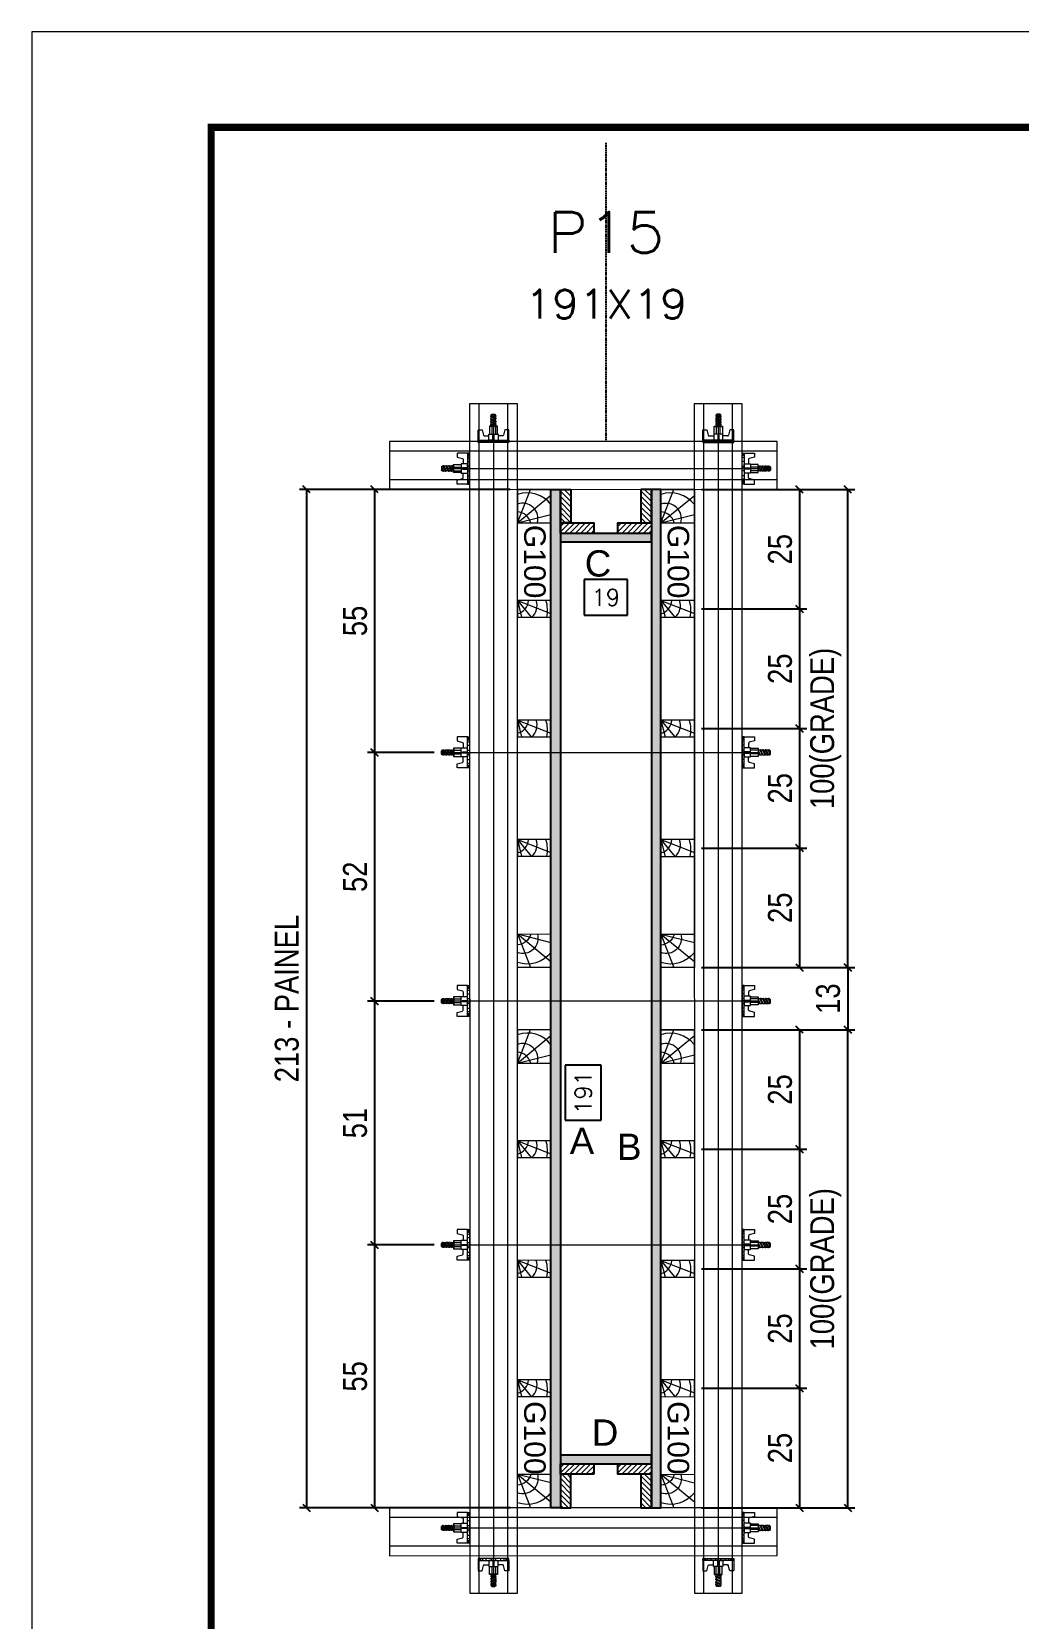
# Model space of a CAD drawing. Header units: millimetres. Extents: x 787 to 8287, y -592 to 17063.
# Drawn here: x 6194 to 6606, y 7835 to 8498 of the extents above; entities that cross this region are included whole.
import ezdxf
from ezdxf.enums import TextEntityAlignment as Align

# ---------------------------------------------------------------- set-up
doc = ezdxf.new("R2010")
doc.units = ezdxf.units.MM
doc.linetypes.add('DASHED', pattern=[0.75, 0.5, -0.25])
doc.linetypes.add('HIDDEN', pattern=[0.375, 0.25, -0.125])
for name, color, linetype in [('CHAPA', 1, 'Continuous'), ('Cota Seção (2x)', 241, 'Continuous'), ('SARRAFO', 251, 'Continuous'), ('Texto de Titulo', 7, 'Continuous'), ('Texto Qtd Sarr', 242, 'Continuous'), ('TEXTO_GERAL', 7, 'Continuous')]:
    doc.layers.add(name, color=color, linetype=linetype)
for name, color, linetype, lineweight in [('Folhas', 255, 'Continuous', 9), ('Hachura', 251, 'Continuous', 9), ('Madeira', 126, 'Continuous', 18), ('Perfil Metálico', 224, 'Continuous', 18), ('SARRAFO DE PRESSAO', 251, 'DASHED', 9), ('Texto Seção', 7, 'Continuous', 15)]:
    doc.layers.add(name, color=color, linetype=linetype, lineweight=lineweight)
doc.styles.add('ARIAL', font='arial.ttf')
doc.styles.add('COTA TECNICA 2X', font='techl___.ttf', dxfattribs={"height": 10})
doc.styles.add('ROMANS', font='romans.shx')
doc.styles.add('SANSSERIF', font='sas_____.pfb')
doc.dimstyles.new('SECAO PILAR', dxfattribs={"dimtxt": 10, "dimasz": 3, "dimexe": 3, "dimexo": 3, "dimgap": 3, "dimtad": 1, "dimdec": 1, "dimlfac": 0.5, "dimzin": 12, "dimdsep": 46, "dimtxsty": 'COTA TECNICA 2X', "dimblk1": 'OBLIQUE', "dimblk2": 'OBLIQUE', "dimsah": 1, "dimcen": 0.9, "dimclrd": 256, "dimclre": 256, "dimclrt": 256, "dimadec": 1, "dimazin": 3, "dimtfac": 1, "dimtdec": 1, "dimtmove": 0, "dimatfit": 3, "dimfxl": 0, "dimtolj": 1, "dimtzin": 12, "dimarcsym": 0})
doc.dimstyles.new('SECÇÃO 2', dxfattribs={"dimtxt": 7, "dimasz": 6, "dimexe": 0.18, "dimexo": 2, "dimgap": -4, "dimtad": 3, "dimdec": 1, "dimlfac": 0.5, "dimzin": 12, "dimdsep": 46, "dimtxsty": 'ROMANS', "dimblk": 'ARCHTICK', "dimcen": 0.09, "dimse1": 1, "dimse2": 1, "dimsd1": 1, "dimsd2": 1, "dimclrd": 180, "dimclre": 5, "dimclrt": 1, "dimadec": 0, "dimazin": 3, "dimtfac": 1, "dimtdec": 1, "dimtofl": 0, "dimtmove": 0, "dimatfit": 3, "dimldrblk": 'ARCHTICK', "dimfxl": 0, "dimtolj": 1, "dimtzin": 0, "dimarcsym": 0})
pattern_1 = [(135, (-16476.3582, 17430.9318), (-1.12253202, -1.12253202), [])]

# ---------------------------------------------------------------- blocks, each defined once
blk = doc.blocks.new('9999999999')
at = {"layer": 'Folhas'}
blk.add_lwpolyline([(98138.98, 34190.21), (99623.98, 34190.21), (99623.98, 35240.21), (98138.98, 35240.21)], close=True, dxfattribs=at)
at = {"layer": 'Folhas', "color": 30, "const_width": 3}
blk.add_lwpolyline([(98213.98, 34230.21), (99583.98, 34230.21), (99583.98, 35200.21), (98213.98, 35200.21)], close=True, dxfattribs=at)
blk = doc.blocks.new('*D20')
at = {"layer": 'Cota Seção (2x)', "color": 180, "lineweight": -2}
for p, q in [((6443.01, 8269.3), (6425.01, 8269.3)), ((6425.01, 8269.3), (6425.01, 8254.3)), ((6443.01, 8254.3), (6443.01, 8269.3)), ((6425.01, 8254.3), (6443.01, 8254.3))]:
    blk.add_line(p, q, dxfattribs=at)
at = {"layer": 'Defpoints', "color": 0}
for p in [(6415.05, 8267.66), (6453.05, 8267.66), (6415.05, 8250.3)]:
    blk.add_point(p, dxfattribs=at)
at = {"layer": 'Cota Seção (2x)', "color": 1, "insert": (6434.01, 8261.8), "char_height": 7, "attachment_point": 5, "style": 'ROMANS'}
blk.add_mtext('\\A1;19', dxfattribs=at)
blk = doc.blocks.new('_ArchTick')
at = {"color": 0, "linetype": 'ByBlock', "const_width": 0.15}
blk.add_lwpolyline([(-0.5, -0.5), (0.5, 0.5)], dxfattribs=at)
blk = doc.blocks.new('*D21')
at = {"layer": 'Cota Seção (2x)', "color": 180, "lineweight": -2}
for p, q in [((6432.08, 8066.18), (6417.08, 8066.18)), ((6417.08, 8066.18), (6417.08, 8043.18)), ((6432.08, 8043.18), (6432.08, 8066.18)), ((6417.08, 8043.18), (6432.08, 8043.18))]:
    blk.add_line(p, q, dxfattribs=at)
at = {"layer": 'Defpoints', "color": 0}
for p in [(6415.05, 8284.98), (6415.05, 7902.98), (6436.08, 7902.98)]:
    blk.add_point(p, dxfattribs=at)
at = {"layer": 'Cota Seção (2x)', "color": 1, "insert": (6424.58, 8054.68), "char_height": 7, "attachment_point": 5, "rotation": 90, "style": 'ROMANS'}
blk.add_mtext('\\A1;191', dxfattribs=at)
blk = doc.blocks.new('_Oblique')
at = {"color": 0, "linetype": 'ByBlock', "lineweight": -2}
blk.add_line((-0.5, -0.5), (0.5, 0.5), dxfattribs=at)
blk = doc.blocks.new('*D22')
at = {"layer": 'Cota Seção (2x)', "lineweight": -2}
for p, q in [((6394.06, 8306.98), (6305.89, 8306.98)), ((6308.89, 8306.98), (6308.89, 7880.98)), ((6394.1, 7880.98), (6305.89, 7880.98))]:
    blk.add_line(p, q, dxfattribs=at)
at = {"layer": 'Defpoints', "color": 0}
for p in [(6397.06, 8306.98), (6308.89, 7880.98), (6397.1, 7880.98)]:
    blk.add_point(p, dxfattribs=at)
at = {"layer": 'Cota Seção (2x)', "lineweight": -2, "xscale": 3, "yscale": 3, "zscale": 3}
for p, rotation in [((6308.89, 8306.98), 90), ((6308.89, 7880.98), 270)]:
    blk.add_blockref('_Oblique', p, dxfattribs=dict(at, rotation=rotation))
at = {"layer": 'Cota Seção (2x)', "insert": (6300.67, 8093.98), "char_height": 10, "attachment_point": 5, "rotation": 90, "style": 'COTA TECNICA 2X'}
blk.add_mtext('\\A1;213 - PAINEL', dxfattribs=at)
blk = doc.blocks.new('*D23')
at = {"layer": 'Cota Seção (2x)', "lineweight": -2}
for p, q in [((6394.05, 8306.98), (6334.31, 8306.98)), ((6337.31, 8306.98), (6337.31, 8196.91)), ((6362.28, 8196.91), (6334.31, 8196.91))]:
    blk.add_line(p, q, dxfattribs=at)
at = {"layer": 'Defpoints', "color": 0}
for p in [(6397.05, 8306.98), (6337.31, 8196.91), (6365.28, 8196.91)]:
    blk.add_point(p, dxfattribs=at)
at = {"layer": 'Cota Seção (2x)', "lineweight": -2, "xscale": 3, "yscale": 3, "zscale": 3}
for p, rotation in [((6337.31, 8306.98), 90), ((6337.31, 8196.91), 270)]:
    blk.add_blockref('_Oblique', p, dxfattribs=dict(at, rotation=rotation))
at = {"layer": 'Cota Seção (2x)', "insert": (6329.2, 8251.95), "char_height": 10, "attachment_point": 5, "rotation": 90, "style": 'COTA TECNICA 2X'}
blk.add_mtext('\\A1;55', dxfattribs=at)
blk = doc.blocks.new('*D24')
at = {"layer": 'Cota Seção (2x)', "lineweight": -2}
for p, q in [((6362.28, 7990.91), (6334.31, 7990.91)), ((6337.31, 7990.91), (6337.31, 7880.98)), ((6394.05, 7880.98), (6334.31, 7880.98))]:
    blk.add_line(p, q, dxfattribs=at)
at = {"layer": 'Defpoints', "color": 0}
for p in [(6365.28, 7990.91), (6337.31, 7880.98), (6397.05, 7880.98)]:
    blk.add_point(p, dxfattribs=at)
at = {"layer": 'Cota Seção (2x)', "lineweight": -2, "xscale": 3, "yscale": 3, "zscale": 3}
for p, rotation in [((6337.31, 7990.91), 90), ((6337.31, 7880.98), 270)]:
    blk.add_blockref('_Oblique', p, dxfattribs=dict(at, rotation=rotation))
at = {"layer": 'Cota Seção (2x)', "insert": (6329.2, 7935.95), "char_height": 10, "attachment_point": 5, "rotation": 90, "style": 'COTA TECNICA 2X'}
blk.add_mtext('\\A1;55', dxfattribs=at)
blk = doc.blocks.new('titulo1')
at = {"layer": 'Defpoints', "color": 252, "linetype": 'HIDDEN', "ltscale": 2}
blk.add_line((0, 0), (0, 125), dxfattribs=at)
at = {"layer": 'Defpoints', "style": 'ROMANS', "oblique": 15}
blk.add_attdef('FOLHA', text='', height=10, dxfattribs=at).set_placement((0, 15.58), align=Align.MIDDLE_CENTER)
at = {"layer": 'Texto Qtd Sarr', "color": 3, "style": 'ROMANS', "oblique": 15}
for tag, height, p in [('TITULO', 17, (0, 71.45)), ('SEÇÃO', 12, (0, 41.55))]:
    blk.add_attdef(tag, text='', height=height, dxfattribs=at).set_placement(p, align=Align.MIDDLE_CENTER)
blk = doc.blocks.new('C')
at = {"layer": 'Hachura', "color": 0}
for p, q in [((0, 3.22), (0, -3.22)), ((0.45, 3.22), (0, 3.22)), ((0.46, 3.16), (0, 3.16)), ((0.46, 3.05), (0, 3.05)), ((0.46, 2.88), (0, 2.88)), ((0, 2.75), (0, -1.16)), ((0.46, 2.65), (0, 2.65)), ((0.46, 2.23), (0, 2.23)), ((0.46, 1.51), (0, 1.51)), ((0.39, 0.49), (0.17, 0.49)), ((0.45, -3.23), (0.45, 3.22)), ((0.45, 3.22), (2.58, 3.22)), ((1.74, 0.97), (0.45, 0.97)), ((1.45, 0.1), (0.45, 0.1)), ((1.35, 1.94), (1.35, 0.96)), ((2.58, 2.39), (1.47, 2.09)), ((1.74, -0.97), (1.74, 0.97)), ((1.74, 0.97), (1.74, 0.84)), ((1.74, 0.97), (1.74, 0.84)), ((1.74, 0.84), (3.35, 0.84)), ((3.35, 0.45), (1.74, 0.45)), ((2.58, 3.22), (2.58, 2.39)), ((3.32, 0.84), (3.32, -0.84)), ((3.35, 0.84), (3.35, -0.84)), ((3.68, 0.45), (3.35, 0.45)), ((3.84, -0.52), (3.35, 0.45)), ((3.35, 0.06), (3.67, -0.57)), ((3.68, 0.45), (4.16, -0.52)), ((3.72, 0.5), (4.25, -0.57)), ((4.37, -0.55), (3.83, 0.53)), ((4.15, 0.45), (3.93, 0.45)), ((4.42, -0.52), (3.93, 0.45)), ((4.15, 0.45), (4.26, 0.45)), ((4.26, 0.45), (4.74, -0.52)), ((4.3, 0.5), (4.83, -0.57)), ((4.95, -0.55), (4.41, 0.53)), ((4.51, 0.45), (4.84, 0.45)), ((5, -0.52), (4.51, 0.45)), ((4.84, 0.45), (5.32, -0.52)), ((4.88, 0.5), (5.41, -0.57)), ((5.53, -0.55), (4.99, 0.53)), ((5.58, -0.52), (5.09, 0.45)), ((5.42, 0.45), (5.09, 0.45)), ((5.58, -0.52), (5.09, 0.45)), ((5.42, 0.45), (5.74, -0.19)), ((5.46, 0.5), (5.74, -0.07)), ((5.74, 0.19), (5.57, 0.53)), ((5.74, 0.32), (5.68, 0.45)), ((5.68, 0.45), (5.74, 0.45)), ((5.74, 0.45), (5.9, 0.29)), ((5.74, 0.45), (5.74, -0.52)), ((5.9, -0.36), (5.9, 0.29)), ((0.45, 0), (0, 0)), ((0.46, -1.52), (0, -1.52)), ((0.46, -2.23), (0, -2.23)), ((0.46, -2.65), (0, -2.65)), ((0.46, -2.88), (0, -2.88)), ((0.46, -3.05), (0, -3.05)), ((0.46, -3.16), (0, -3.16)), ((0, -3.22), (2.57, -3.22)), ((0.08, -0.48), (0.29, -0.48)), ((0.29, -0.48), (0.4, -0.48)), ((0.45, 0), (0.45, -0.97)), ((0.45, -0.16), (1.45, -0.16)), ((0.45, -0.65), (0.45, -0.32)), ((0.45, -3.23), (0.45, -0.65)), ((0.45, -0.97), (1.74, -0.97)), ((1.35, -1.94), (1.35, -0.97)), ((2.58, -2.39), (1.47, -2.1)), ((3.35, -0.32), (1.74, -0.32)), ((3.35, -0.84), (1.74, -0.84)), ((2.58, -3.23), (2.58, -2.39)), ((3.35, -0.07), (3.58, -0.52)), ((3.35, -0.52), (3.58, -0.52)), ((3.84, -0.52), (4.16, -0.52)), ((4.42, -0.52), (4.74, -0.52)), ((4.63, -0.52), (4.74, -0.52)), ((5, -0.52), (5.32, -0.52)), ((5.58, -0.52), (5.74, -0.52)), ((5.74, -0.52), (5.9, -0.36)), ((5.74, -0.52), (5.74, -0.52))]:
    blk.add_line(p, q, dxfattribs=at)
for centre, radius, start, end in [((1.52, 1.94), 0.161, 104.7436, 180), ((1.44, -0.03), 0.129, 272.695, 87.305), ((3.81, 0.39), 0.143, 25.5688, 154.4312), ((4.39, 0.39), 0.143, 25.5688, 154.4312), ((4.97, 0.39), 0.143, 25.5688, 154.4312), ((5.55, 0.39), 0.143, 25.5688, 154.4312), ((0.17, -0.37), 0.174, 221.744, 317.8592), ((1.52, -1.94), 0.161, 180, 255.2564), ((3.71, -0.4), 0.174, 222.1408, 318.256), ((4.29, -0.4), 0.174, 222.1408, 318.256), ((4.87, -0.4), 0.174, 222.1408, 318.256), ((5.45, -0.4), 0.174, 222.1408, 318.256), ((5.61, -0.4), 0.174, 317.8592, 318.256)]:
    blk.add_arc(centre, radius, start, end, dxfattribs=at)
blk = doc.blocks.new('*D1095')
at = {"layer": 'Cota Seção (2x)', "lineweight": -2}
for p, q in [((6362.28, 8092.91), (6334.31, 8092.91)), ((6337.31, 8092.91), (6337.31, 7990.91)), ((6362.28, 7990.91), (6334.31, 7990.91))]:
    blk.add_line(p, q, dxfattribs=at)
at = {"layer": 'Defpoints', "color": 0}
for p in [(6365.28, 8092.91), (6337.31, 7990.91), (6365.28, 7990.91)]:
    blk.add_point(p, dxfattribs=at)
at = {"layer": 'Cota Seção (2x)', "lineweight": -2, "xscale": 3, "yscale": 3, "zscale": 3}
for p, rotation in [((6337.31, 8092.91), 90), ((6337.31, 7990.91), 270)]:
    blk.add_blockref('_Oblique', p, dxfattribs=dict(at, rotation=rotation))
at = {"layer": 'Cota Seção (2x)', "insert": (6329.2, 8041.91), "char_height": 10, "attachment_point": 5, "rotation": 90, "style": 'COTA TECNICA 2X'}
blk.add_mtext('\\A1;51', dxfattribs=at)
blk = doc.blocks.new('*D1096')
at = {"layer": 'Cota Seção (2x)', "lineweight": -2}
for p, q in [((6362.28, 8196.91), (6334.31, 8196.91)), ((6337.31, 8196.91), (6337.31, 8092.91)), ((6362.28, 8092.91), (6334.31, 8092.91))]:
    blk.add_line(p, q, dxfattribs=at)
at = {"layer": 'Defpoints', "color": 0}
for p in [(6365.28, 8196.91), (6337.31, 8092.91), (6365.28, 8092.91)]:
    blk.add_point(p, dxfattribs=at)
at = {"layer": 'Cota Seção (2x)', "lineweight": -2, "xscale": 3, "yscale": 3, "zscale": 3}
for p, rotation in [((6337.31, 8196.91), 90), ((6337.31, 8092.91), 270)]:
    blk.add_blockref('_Oblique', p, dxfattribs=dict(at, rotation=rotation))
at = {"layer": 'Cota Seção (2x)', "insert": (6329.2, 8144.91), "char_height": 10, "attachment_point": 5, "rotation": 90, "style": 'COTA TECNICA 2X'}
blk.add_mtext('\\A1;52', dxfattribs=at)
blk = doc.blocks.new('PONTALETE')
at = {"layer": 'Madeira'}
for q in [(2.71, 7), (7, 5.76), (7, 1.74)]:
    blk.add_line((0, 0), q, dxfattribs=at)
blk.add_lwpolyline([(0, 0), (7, 0), (7, 7), (0, 7)], close=True, dxfattribs=at)
for centre, radius, start, end in [((2.04, 0.06), 6.23, 37.2818, 109.0913), ((1.09, 0.9), 3.19, 343.603, 109.9847), ((-0.21, -0.78), 3.09, 14.6322, 86.0383)]:
    blk.add_arc(centre, radius, start, end, dxfattribs=at)
blk = doc.blocks.new('MEIO PONTALETE')
at = {"layer": 'Madeira'}
for q in [(2.71, 7), (3.5, 2.88), (3.5, 0.87)]:
    blk.add_line((0, 0), q, dxfattribs=at)
blk.add_lwpolyline([(0, 0), (3.5, 0), (3.5, 7), (0, 7)], close=True, dxfattribs=at)
for centre, radius, start, end in [((2.04, 0.06), 6.23, 76.4499, 109.0913), ((1.09, 0.9), 3.19, 40.9063, 109.9847), ((-0.21, -0.78), 3.09, 14.6322, 86.0383)]:
    blk.add_arc(centre, radius, start, end, dxfattribs=at)
blk = doc.blocks.new('*D25')
at = {"layer": 'Cota Seção (2x)', "lineweight": -2}
for p, q in [((6474.06, 8080.96), (6517.99, 8080.96)), ((6514.99, 8080.96), (6514.99, 8030.96)), ((6474.05, 8030.96), (6517.99, 8030.96))]:
    blk.add_line(p, q, dxfattribs=at)
at = {"layer": 'Defpoints', "color": 0}
for p in [(6471.06, 8080.96), (6471.05, 8030.96), (6514.99, 8030.96)]:
    blk.add_point(p, dxfattribs=at)
at = {"layer": 'Cota Seção (2x)', "lineweight": -2, "xscale": 3, "yscale": 3, "zscale": 3}
for p, rotation in [((6514.99, 8080.96), 90), ((6514.99, 8030.96), 270)]:
    blk.add_blockref('_Oblique', p, dxfattribs=dict(at, rotation=rotation))
at = {"layer": 'Cota Seção (2x)', "insert": (6506.88, 8055.96), "char_height": 10, "attachment_point": 5, "rotation": 90, "style": 'COTA TECNICA 2X'}
blk.add_mtext('\\A1;25', dxfattribs=at)
blk = doc.blocks.new('*D26')
at = {"layer": 'Cota Seção (2x)', "lineweight": -2}
for p, q in [((6474.06, 8080.96), (6538.18, 8080.96)), ((6535.18, 7880.96), (6535.18, 8080.96)), ((6474.04, 7880.96), (6538.18, 7880.96))]:
    blk.add_line(p, q, dxfattribs=at)
at = {"layer": 'Defpoints', "color": 0}
for p in [(6471.06, 8080.96), (6535.18, 8080.96), (6471.04, 7880.96)]:
    blk.add_point(p, dxfattribs=at)
at = {"layer": 'Cota Seção (2x)', "lineweight": -2, "xscale": 3, "yscale": 3, "zscale": 3}
for p, rotation in [((6535.18, 8080.96), 90), ((6535.18, 7880.96), 270)]:
    blk.add_blockref('_Oblique', p, dxfattribs=dict(at, rotation=rotation))
at = {"layer": 'Cota Seção (2x)', "insert": (6525.96, 7980.96), "char_height": 10, "attachment_point": 5, "rotation": 90, "style": 'COTA TECNICA 2X'}
blk.add_mtext('\\A1;100(GRADE)', dxfattribs=at)
blk = doc.blocks.new('*D1097')
at = {"layer": 'Cota Seção (2x)', "lineweight": -2}
for p, q in [((6474.05, 8030.96), (6517.99, 8030.96)), ((6514.99, 8030.96), (6514.99, 7980.96)), ((6474.05, 7980.96), (6517.99, 7980.96))]:
    blk.add_line(p, q, dxfattribs=at)
at = {"layer": 'Defpoints', "color": 0}
for p in [(6471.05, 8030.96), (6471.05, 7980.96), (6514.99, 7980.96)]:
    blk.add_point(p, dxfattribs=at)
at = {"layer": 'Cota Seção (2x)', "lineweight": -2, "xscale": 3, "yscale": 3, "zscale": 3}
for p, rotation in [((6514.99, 8030.96), 90), ((6514.99, 7980.96), 270)]:
    blk.add_blockref('_Oblique', p, dxfattribs=dict(at, rotation=rotation))
at = {"layer": 'Cota Seção (2x)', "insert": (6506.88, 8005.96), "char_height": 10, "attachment_point": 5, "rotation": 90, "style": 'COTA TECNICA 2X'}
blk.add_mtext('\\A1;25', dxfattribs=at)
blk = doc.blocks.new('*D1098')
at = {"layer": 'Cota Seção (2x)', "lineweight": -2}
for p, q in [((6474.05, 7980.96), (6517.99, 7980.96)), ((6514.99, 7980.96), (6514.99, 7930.96)), ((6474.05, 7930.96), (6517.99, 7930.96))]:
    blk.add_line(p, q, dxfattribs=at)
at = {"layer": 'Defpoints', "color": 0}
for p in [(6471.05, 7980.96), (6471.05, 7930.96), (6514.99, 7930.96)]:
    blk.add_point(p, dxfattribs=at)
at = {"layer": 'Cota Seção (2x)', "lineweight": -2, "xscale": 3, "yscale": 3, "zscale": 3}
for p, rotation in [((6514.99, 7980.96), 90), ((6514.99, 7930.96), 270)]:
    blk.add_blockref('_Oblique', p, dxfattribs=dict(at, rotation=rotation))
at = {"layer": 'Cota Seção (2x)', "insert": (6506.88, 7955.96), "char_height": 10, "attachment_point": 5, "rotation": 90, "style": 'COTA TECNICA 2X'}
blk.add_mtext('\\A1;25', dxfattribs=at)
blk = doc.blocks.new('*D1099')
at = {"layer": 'Cota Seção (2x)', "lineweight": -2}
for p, q in [((6474.05, 7930.96), (6517.99, 7930.96)), ((6514.99, 7930.96), (6514.99, 7880.96)), ((6474.05, 7880.96), (6517.99, 7880.96))]:
    blk.add_line(p, q, dxfattribs=at)
at = {"layer": 'Defpoints', "color": 0}
for p in [(6471.05, 7930.96), (6471.05, 7880.96), (6514.99, 7880.96)]:
    blk.add_point(p, dxfattribs=at)
at = {"layer": 'Cota Seção (2x)', "lineweight": -2, "xscale": 3, "yscale": 3, "zscale": 3}
for p, rotation in [((6514.99, 7930.96), 90), ((6514.99, 7880.96), 270)]:
    blk.add_blockref('_Oblique', p, dxfattribs=dict(at, rotation=rotation))
at = {"layer": 'Cota Seção (2x)', "insert": (6506.88, 7905.96), "char_height": 10, "attachment_point": 5, "rotation": 90, "style": 'COTA TECNICA 2X'}
blk.add_mtext('\\A1;25', dxfattribs=at)
blk = doc.blocks.new('*D27')
at = {"layer": 'Cota Seção (2x)', "lineweight": -2}
for p, q in [((6474.06, 8306.96), (6517.99, 8306.96)), ((6514.99, 8306.96), (6514.99, 8256.96)), ((6474.05, 8256.96), (6517.99, 8256.96))]:
    blk.add_line(p, q, dxfattribs=at)
at = {"layer": 'Defpoints', "color": 0}
for p in [(6471.06, 8306.96), (6471.05, 8256.96), (6514.99, 8256.96)]:
    blk.add_point(p, dxfattribs=at)
at = {"layer": 'Cota Seção (2x)', "lineweight": -2, "xscale": 3, "yscale": 3, "zscale": 3}
for p, rotation in [((6514.99, 8306.96), 90), ((6514.99, 8256.96), 270)]:
    blk.add_blockref('_Oblique', p, dxfattribs=dict(at, rotation=rotation))
at = {"layer": 'Cota Seção (2x)', "insert": (6506.88, 8281.96), "char_height": 10, "attachment_point": 5, "rotation": 90, "style": 'COTA TECNICA 2X'}
blk.add_mtext('\\A1;25', dxfattribs=at)
blk = doc.blocks.new('*D28')
at = {"layer": 'Cota Seção (2x)', "lineweight": -2}
for p, q in [((6474.06, 8306.96), (6538.18, 8306.96)), ((6535.18, 8106.97), (6535.18, 8306.96)), ((6474.04, 8106.97), (6538.18, 8106.97))]:
    blk.add_line(p, q, dxfattribs=at)
at = {"layer": 'Defpoints', "color": 0}
for p in [(6471.06, 8306.96), (6535.18, 8306.96), (6471.04, 8106.97)]:
    blk.add_point(p, dxfattribs=at)
at = {"layer": 'Cota Seção (2x)', "lineweight": -2, "xscale": 3, "yscale": 3, "zscale": 3}
for p, rotation in [((6535.18, 8306.96), 90), ((6535.18, 8106.97), 270)]:
    blk.add_blockref('_Oblique', p, dxfattribs=dict(at, rotation=rotation))
at = {"layer": 'Cota Seção (2x)', "insert": (6525.96, 8206.97), "char_height": 10, "attachment_point": 5, "rotation": 90, "style": 'COTA TECNICA 2X'}
blk.add_mtext('\\A1;100(GRADE)', dxfattribs=at)
blk = doc.blocks.new('*D1100')
at = {"layer": 'Cota Seção (2x)', "lineweight": -2}
for p, q in [((6474.05, 8256.96), (6517.99, 8256.96)), ((6514.99, 8256.96), (6514.99, 8206.96)), ((6474.05, 8206.96), (6517.99, 8206.96))]:
    blk.add_line(p, q, dxfattribs=at)
at = {"layer": 'Defpoints', "color": 0}
for p in [(6471.05, 8256.96), (6471.05, 8206.96), (6514.99, 8206.96)]:
    blk.add_point(p, dxfattribs=at)
at = {"layer": 'Cota Seção (2x)', "lineweight": -2, "xscale": 3, "yscale": 3, "zscale": 3}
for p, rotation in [((6514.99, 8256.96), 90), ((6514.99, 8206.96), 270)]:
    blk.add_blockref('_Oblique', p, dxfattribs=dict(at, rotation=rotation))
at = {"layer": 'Cota Seção (2x)', "insert": (6506.88, 8231.96), "char_height": 10, "attachment_point": 5, "rotation": 90, "style": 'COTA TECNICA 2X'}
blk.add_mtext('\\A1;25', dxfattribs=at)
blk = doc.blocks.new('*D1101')
at = {"layer": 'Cota Seção (2x)', "lineweight": -2}
for p, q in [((6474.05, 8206.96), (6517.99, 8206.96)), ((6514.99, 8206.96), (6514.99, 8156.96)), ((6474.05, 8156.96), (6517.99, 8156.96))]:
    blk.add_line(p, q, dxfattribs=at)
at = {"layer": 'Defpoints', "color": 0}
for p in [(6471.05, 8206.96), (6471.05, 8156.96), (6514.99, 8156.96)]:
    blk.add_point(p, dxfattribs=at)
at = {"layer": 'Cota Seção (2x)', "lineweight": -2, "xscale": 3, "yscale": 3, "zscale": 3}
for p, rotation in [((6514.99, 8206.96), 90), ((6514.99, 8156.96), 270)]:
    blk.add_blockref('_Oblique', p, dxfattribs=dict(at, rotation=rotation))
at = {"layer": 'Cota Seção (2x)', "insert": (6506.88, 8181.96), "char_height": 10, "attachment_point": 5, "rotation": 90, "style": 'COTA TECNICA 2X'}
blk.add_mtext('\\A1;25', dxfattribs=at)
blk = doc.blocks.new('*D1102')
at = {"layer": 'Cota Seção (2x)', "lineweight": -2}
for p, q in [((6474.05, 8156.96), (6517.99, 8156.96)), ((6514.99, 8156.96), (6514.99, 8106.97)), ((6474.05, 8106.97), (6517.99, 8106.97))]:
    blk.add_line(p, q, dxfattribs=at)
at = {"layer": 'Defpoints', "color": 0}
for p in [(6471.05, 8156.96), (6471.05, 8106.97), (6514.99, 8106.97)]:
    blk.add_point(p, dxfattribs=at)
at = {"layer": 'Cota Seção (2x)', "lineweight": -2, "xscale": 3, "yscale": 3, "zscale": 3}
for p, rotation in [((6514.99, 8156.96), 90), ((6514.99, 8106.97), 270)]:
    blk.add_blockref('_Oblique', p, dxfattribs=dict(at, rotation=rotation))
at = {"layer": 'Cota Seção (2x)', "insert": (6506.88, 8131.97), "char_height": 10, "attachment_point": 5, "rotation": 90, "style": 'COTA TECNICA 2X'}
blk.add_mtext('\\A1;25', dxfattribs=at)
blk = doc.blocks.new('*D1103')
at = {"layer": 'Cota Seção (2x)', "lineweight": -2}
for p, q in [((6474.02, 8106.97), (6538.18, 8106.97)), ((6535.18, 8106.97), (6535.18, 8080.96)), ((6474.06, 8080.96), (6538.18, 8080.96))]:
    blk.add_line(p, q, dxfattribs=at)
at = {"layer": 'Defpoints', "color": 0}
for p in [(6471.02, 8106.97), (6471.06, 8080.96), (6535.18, 8080.96)]:
    blk.add_point(p, dxfattribs=at)
at = {"layer": 'Cota Seção (2x)', "lineweight": -2, "xscale": 3, "yscale": 3, "zscale": 3}
for p, rotation in [((6535.18, 8106.97), 90), ((6535.18, 8080.96), 270)]:
    blk.add_blockref('_Oblique', p, dxfattribs=dict(at, rotation=rotation))
at = {"layer": 'Cota Seção (2x)', "insert": (6526.96, 8093.96), "char_height": 10, "attachment_point": 5, "rotation": 90, "style": 'COTA TECNICA 2X'}
blk.add_mtext('\\A1;13', dxfattribs=at)

msp = doc.modelspace()

# ---------------------------------------------------------------- hatches: boundary and pattern name
at = {"layer": 'Hachura'}
h = msp.add_hatch(color=256, dxfattribs=at)
h.dxf.hatch_style = 1
h.paths.add_polyline_path([(6415.05, 7880.98), (6411.05, 7880.98), (6411.05, 8306.98), (6415.05, 8306.98)])
h = msp.add_hatch(dxfattribs=at)
h.set_pattern_fill('ANSI31', color=256, scale=0.5, angle=90, style=0)
h.set_pattern_definition(pattern_1)
h.paths.add_polyline_path([(6415.05, 8292.98), (6419.45, 8292.98), (6419.45, 8306.98), (6415.05, 8306.98)])
h = msp.add_hatch(dxfattribs=at)
h.set_pattern_fill('ANSI31', color=256, scale=0.5, angle=90, style=0)
h.set_pattern_definition(pattern_1)
h.paths.add_polyline_path([(6453.05, 8292.98), (6448.65, 8292.98), (6448.65, 8306.98), (6453.05, 8306.98)])
h = msp.add_hatch(color=256, dxfattribs=at)
h.dxf.hatch_style = 1
h.paths.add_polyline_path([(6453.05, 7880.98), (6457.05, 7880.98), (6457.05, 8306.98), (6453.05, 8306.98)])
h = msp.add_hatch(dxfattribs=at)
h.set_pattern_fill('ANSI31', color=256, scale=0.5, angle=180, style=0)
h.set_pattern_definition([(225, (-3073.9018, -14636.4282), (1.12253202, -1.12253202), [])])
h.paths.add_polyline_path([(6415.05, 8292.98), (6415.05, 8288.58), (6429.05, 8288.58), (6429.05, 8292.98)])
h = msp.add_hatch(dxfattribs=at)
h.set_pattern_fill('ANSI31', color=256, scale=0.5, angle=180, style=0)
h.set_pattern_definition([(225, (-3049.9018, -14636.4282), (1.12253202, -1.12253202), [])])
h.paths.add_polyline_path([(6439.05, 8292.98), (6439.05, 8288.58), (6453.05, 8288.58), (6453.05, 8292.98)])
h = msp.add_hatch(color=256, dxfattribs=at)
h.dxf.hatch_style = 1
h.paths.add_polyline_path([(6415.05, 8288.58), (6415.05, 8284.98), (6453.05, 8284.98), (6453.05, 8288.58)])
h = msp.add_hatch(color=256, dxfattribs=at)
h.dxf.hatch_style = 1
h.paths.add_polyline_path([(6415.05, 7902.98), (6415.05, 7899.38), (6453.05, 7899.38), (6453.05, 7902.98)])
h = msp.add_hatch(dxfattribs=at)
h.set_pattern_fill('ANSI31', color=256, scale=0.5, angle=180, style=0)
h.set_pattern_definition([(225, (-3073.9018, -15030.0282), (1.12253202, -1.12253202), [])])
h.paths.add_polyline_path([(6415.05, 7899.38), (6415.05, 7894.98), (6429.05, 7894.98), (6429.05, 7899.38)])
h = msp.add_hatch(dxfattribs=at)
h.set_pattern_fill('ANSI31', color=256, scale=0.5, angle=180, style=0)
h.set_pattern_definition([(225, (-3049.9018, -15030.0282), (1.12253202, -1.12253202), [])])
h.paths.add_polyline_path([(6439.05, 7899.38), (6439.05, 7894.98), (6453.05, 7894.98), (6453.05, 7899.38)])
h = msp.add_hatch(dxfattribs=at)
h.set_pattern_fill('ANSI31', color=256, scale=0.5, angle=90, style=0)
h.set_pattern_definition([(135, (-16476.3582, 17383.9318), (-1.12253202, -1.12253202), [])])
h.paths.add_polyline_path([(6415.05, 7894.98), (6419.45, 7894.98), (6419.45, 7880.98), (6415.05, 7880.98)])
h = msp.add_hatch(dxfattribs=at)
h.set_pattern_fill('ANSI31', color=256, scale=0.5, angle=90, style=0)
h.set_pattern_definition([(135, (-16476.3582, 17018.9318), (-1.12253202, -1.12253202), [])])
h.paths.add_polyline_path([(6453.05, 7880.98), (6448.65, 7880.98), (6448.65, 7894.98), (6453.05, 7894.98)])

# ---------------------------------------------------------------- linework, layer by layer
at = {"layer": 'CHAPA'}
for points in [[(6415.05, 7880.98), (6411.05, 7880.98), (6411.05, 8306.98), (6415.05, 8306.98)], [(6453.05, 7880.98), (6457.05, 7880.98), (6457.05, 8306.98), (6453.05, 8306.98)], [(6415.05, 8288.58), (6415.05, 8284.98), (6453.05, 8284.98), (6453.05, 8288.58)], [(6415.05, 7902.98), (6415.05, 7899.38), (6453.05, 7899.38), (6453.05, 7902.98)]]:
    msp.add_lwpolyline(points, close=True, dxfattribs=at)
at = {"layer": 'Hachura'}
for p, q in [((6387.05, 8337.46), (6387.06, 7852.83)), ((6481.05, 8337.46), (6481.04, 7852.83)), ((6366.28, 8315.67), (6498.02, 8315.67)), ((6366.28, 8196.98), (6498.02, 8196.98)), ((6366.28, 8092.98), (6498.02, 8092.98)), ((6366.28, 7990.98), (6498.02, 7990.98)), ((6366.28, 7872.59), (6498.02, 7872.59))]:
    msp.add_line(p, q, dxfattribs=at)
at = {"layer": 'Madeira'}
for points in [[(6397.07, 8307), (6411.07, 8306.98), (6411.06, 8106.99), (6397.06, 8107)], [(6457.05, 8306.98), (6471.05, 8306.96), (6471.05, 8106.97), (6457.05, 8106.99)], [(6397.07, 8080.99), (6411.07, 8080.97), (6411.06, 7880.98), (6397.06, 7881)], [(6457.05, 8080.97), (6471.05, 8080.96), (6471.05, 7880.96), (6457.05, 7880.98)]]:
    msp.add_lwpolyline(points, close=True, dxfattribs=at)
at = {"layer": 'Perfil Metálico'}
for p, q in [((6381.05, 7845.26), (6381.05, 8342.7)), ((6393.05, 7845.26), (6393.05, 8342.7)), ((6474.99, 7845.26), (6474.99, 8342.7)), ((6486.99, 7845.26), (6486.99, 8342.7)), ((6505.65, 8322.95), (6343.55, 8322.95)), ((6505.65, 8310.95), (6343.55, 8310.95)), ((6505.65, 7876.93), (6343.55, 7876.93)), ((6505.65, 7864.93), (6343.55, 7864.93))]:
    msp.add_line(p, q, dxfattribs=at)
for points in [[(6397.05, 8342.7), (6377.05, 8342.7), (6377.11, 7845.26), (6397.11, 7845.26)], [(6471.05, 7845.26), (6491.05, 7845.26), (6490.99, 8342.7), (6470.99, 8342.7)], [(6505.65, 8307.01), (6505.65, 8327.01), (6343.55, 8326.95), (6343.55, 8306.95)], [(6505.65, 7860.99), (6505.65, 7880.99), (6343.55, 7880.93), (6343.55, 7860.93)]]:
    msp.add_lwpolyline(points, close=True, dxfattribs=at)
at = {"layer": 'SARRAFO'}
for points in [[(6419.45, 8306.98), (6419.45, 8292.98), (6415.05, 8292.98), (6415.05, 8306.98)], [(6419.45, 8306.98), (6419.45, 8292.98), (6415.05, 8292.98), (6415.05, 8306.98)], [(6448.65, 8306.98), (6448.65, 8292.98), (6453.05, 8292.98), (6453.05, 8306.98)], [(6448.65, 8306.98), (6448.65, 8292.98), (6453.05, 8292.98), (6453.05, 8306.98)], [(6429.05, 8288.58), (6415.05, 8288.58), (6415.05, 8292.98), (6429.05, 8292.98)], [(6453.05, 8288.58), (6439.05, 8288.58), (6439.05, 8292.98), (6453.05, 8292.98)], [(6429.05, 7894.98), (6415.05, 7894.98), (6415.05, 7899.38), (6429.05, 7899.38)], [(6453.05, 7894.98), (6439.05, 7894.98), (6439.05, 7899.38), (6453.05, 7899.38)], [(6419.45, 7880.98), (6419.45, 7894.98), (6415.05, 7894.98), (6415.05, 7880.98)], [(6419.45, 7880.98), (6419.45, 7894.98), (6415.05, 7894.98), (6415.05, 7880.98)], [(6448.65, 7894.98), (6448.65, 7880.98), (6453.05, 7880.98), (6453.05, 7894.98)], [(6448.65, 7894.98), (6448.65, 7880.98), (6453.05, 7880.98), (6453.05, 7894.98)]]:
    msp.add_lwpolyline(points, close=True, dxfattribs=at)

# ---------------------------------------------------------------- block references
at = {"layer": 'Hachura', "linetype": 'Continuous', "yscale": 2, "zscale": 2}
for p, xscale, rotation in [((6387.05, 8326.66), -2, 270), ((6481.05, 8326.66), 2, 89.99999999999999), ((6377.08, 8315.67), 2, 180), ((6491.02, 8315.66), -2, 180), ((6387.07, 7859.83), 2, 270), ((6481.03, 7859.83), -2, 90)]:
    msp.add_blockref('C', p, dxfattribs=dict(at, xscale=xscale, rotation=rotation))
for p, xscale in [((6377.08, 8196.98), -2), ((6491.02, 8196.99), 2), ((6377.08, 8092.98), -2), ((6491.02, 8092.99), 2), ((6377.08, 7990.98), -2), ((6491.02, 7990.99), 2), ((6377.08, 7872.59), -2), ((6491.02, 7872.6), 2)]:
    msp.add_blockref('C', p, dxfattribs=dict(at, xscale=xscale))
at = {"layer": 'Madeira'}
for name, p, xscale, yscale, zscale, rotation in [('PONTALETE', (6397.06, 8293), 2, 2, 2, 359.9370893031033), ('PONTALETE', (6457.05, 8292.98), 2, 2, 2, 359.9370893031033), ('MEIO PONTALETE', (6397.07, 8260.5), 1.999999997962732, 1.999999997962732, 1.999999997962732, 269.9370893031033), ('MEIO PONTALETE', (6457.05, 8260.48), 1.999999997962732, 1.999999997962732, 1.999999997962732, 269.9370893031033), ('MEIO PONTALETE', (6397.07, 8210.5), 1.999999997962732, 1.999999997962732, 1.999999997962732, 269.9370893031033), ('MEIO PONTALETE', (6457.05, 8210.48), 1.999999997962732, 1.999999997962732, 1.999999997962732, 269.9370893031033), ('MEIO PONTALETE', (6397.07, 8160.5), 1.999999997962732, 1.999999997962732, 1.999999997962732, 269.9370893031033), ('MEIO PONTALETE', (6457.05, 8160.48), 1.999999997962732, 1.999999997962732, 1.999999997962732, 269.9370893031033), ('PONTALETE', (6397.08, 8121), -2, 2, 2, 179.9370893031033), ('PONTALETE', (6457.07, 8120.99), -2, 2, 2, 179.9370893031033), ('PONTALETE', (6397.06, 8066.99), 2, 2, 2, 359.9370893031033), ('PONTALETE', (6457.05, 8066.97), 2, 2, 2, 359.9370893031033), ('MEIO PONTALETE', (6397.07, 8034.49), 1.999999997962732, 1.999999997962732, 1.999999997962732, 269.9370893031033), ('MEIO PONTALETE', (6457.05, 8034.47), 1.999999997962732, 1.999999997962732, 1.999999997962732, 269.9370893031033), ('MEIO PONTALETE', (6397.07, 7984.49), 1.999999997962732, 1.999999997962732, 1.999999997962732, 269.9370893031033), ('MEIO PONTALETE', (6457.05, 7984.47), 1.999999997962732, 1.999999997962732, 1.999999997962732, 269.9370893031033), ('MEIO PONTALETE', (6397.07, 7934.49), 1.999999997962732, 1.999999997962732, 1.999999997962732, 269.9370893031033), ('MEIO PONTALETE', (6457.05, 7934.47), 1.999999997962732, 1.999999997962732, 1.999999997962732, 269.9370893031033), ('PONTALETE', (6397.08, 7895), -2, 2, 2, 179.9370893031033), ('PONTALETE', (6457.07, 7894.98), -2, 2, 2, 179.9370893031033)]:
    msp.add_blockref(name, p, dxfattribs=dict(at, xscale=xscale, yscale=yscale, zscale=zscale, rotation=rotation))
at = {"layer": 'SARRAFO DE PRESSAO', "color": 6, "linetype": 'ByBlock'}
msp.add_blockref('9999999999', (-91944.98, -26741.79), dxfattribs=at)
at = {"layer": 'Texto Seção'}
ref = msp.add_blockref('titulo1', (6434.12, 8326.99), dxfattribs=at)
ref.add_attrib('TITULO', 'P15', dxfattribs={"layer": 'Texto de Titulo', "color": 7, "height": 17, "style": 'ROMANS', "width": 1.1}).set_placement((6434.12, 8414.49), align=Align.MIDDLE_CENTER)
ref.add_attrib('SEÇÃO', '191X19', dxfattribs={"layer": 'Texto de Titulo', "color": 7, "height": 12, "style": 'ROMANS', "width": 1.1}).set_placement((6434.12, 8384.49), align=Align.MIDDLE_CENTER)

# ---------------------------------------------------------------- texts
at = {"layer": 'TEXTO_GERAL', "color": 0, "linetype": 'Continuous', "style": 'SANSSERIF'}
for p in [(6404.36, 8292.14), (6464.35, 8292.12), (6404.36, 7925.59), (6464.35, 7925.58)]:
    msp.add_text('G100', height=9, rotation=270, dxfattribs=at).set_placement(p, align=Align.MIDDLE_LEFT)
at = {"layer": 'TEXTO_GERAL', "style": 'ARIAL'}
for s, p in [('C', (6430.75, 8276.02)), ('A', (6424.04, 8034.43)), ('B', (6443.81, 8031.98)), ('D', (6433.7, 7912.45))]:
    msp.add_text(s, height=11, dxfattribs=at).set_placement(p, align=Align.MIDDLE_CENTER)

# ---------------------------------------------------------------- dimensions: what is measured, and where the dimension line sits
at = {"layer": 'Cota Seção (2x)', "color": 241}
for base, p1, p2, text, picture, middle in [((6308.89, 7880.98), (6397.06, 8306.98), (6397.1, 7880.98), '<> - PAINEL', '*D22', (6300.67, 8093.98)), ((6535.18, 8306.96), (6471.04, 8106.97), (6471.06, 8306.96), '<>(GRADE)', '*D28', (6525.96, 8206.97)), ((6535.18, 8080.96), (6471.04, 7880.96), (6471.06, 8080.96), '<>(GRADE)', '*D26', (6525.96, 7980.96))]:
    dim = msp.add_linear_dim(base=base, p1=p1, p2=p2, angle=270, text=text, dimstyle='SECAO PILAR', dxfattribs=at)
    dim.commit()
    dim.dimension.update_dxf_attribs({"geometry": picture, "text_midpoint": middle})
for base, p1, p2, picture, middle in [((6337.31, 8196.91), (6397.05, 8306.98), (6365.28, 8196.91), '*D23', (6329.2, 8251.95)), ((6514.99, 8256.96), (6471.06, 8306.96), (6471.05, 8256.96), '*D27', (6506.88, 8281.96)), ((6514.99, 8206.96), (6471.05, 8256.96), (6471.05, 8206.96), '*D1100', (6506.88, 8231.96)), ((6514.99, 8156.96), (6471.05, 8206.96), (6471.05, 8156.96), '*D1101', (6506.88, 8181.96)), ((6337.31, 8092.91), (6365.28, 8196.91), (6365.28, 8092.91), '*D1096', (6329.2, 8144.91)), ((6514.99, 8106.97), (6471.05, 8156.96), (6471.05, 8106.97), '*D1102', (6506.88, 8131.97)), ((6535.18, 8080.96), (6471.02, 8106.97), (6471.06, 8080.96), '*D1103', (6526.96, 8093.96)), ((6337.31, 7990.91), (6365.28, 8092.91), (6365.28, 7990.91), '*D1095', (6329.2, 8041.91)), ((6514.99, 8030.96), (6471.06, 8080.96), (6471.05, 8030.96), '*D25', (6506.88, 8055.96)), ((6514.99, 7980.96), (6471.05, 8030.96), (6471.05, 7980.96), '*D1097', (6506.88, 8005.96)), ((6337.31, 7880.98), (6365.28, 7990.91), (6397.05, 7880.98), '*D24', (6329.2, 7935.95)), ((6514.99, 7930.96), (6471.05, 7980.96), (6471.05, 7930.96), '*D1098', (6506.88, 7955.96)), ((6514.99, 7880.96), (6471.05, 7930.96), (6471.05, 7880.96), '*D1099', (6506.88, 7905.96))]:
    dim = msp.add_linear_dim(base=base, p1=p1, p2=p2, angle=270, dimstyle='SECAO PILAR', dxfattribs=at)
    dim.commit()
    dim.dimension.update_dxf_attribs({"geometry": picture, "text_midpoint": middle})
for base, p1, p2, angle, picture, middle in [((6436.08, 7902.98), (6415.05, 8284.98), (6415.05, 7902.98), 270, '*D21', (6436.08, 8054.68)), ((6415.05, 8250.3), (6453.05, 8267.66), (6415.05, 8267.66), 180, '*D20', (6434.01, 8250.3))]:
    dim = msp.add_linear_dim(base=base, p1=p1, p2=p2, angle=angle, dimstyle='SECÇÃO 2', dxfattribs=at)
    dim.commit()
    dim.dimension.update_dxf_attribs({"geometry": picture, "text_midpoint": middle, "dimtype": 160})

doc.saveas('drawing.dxf')
